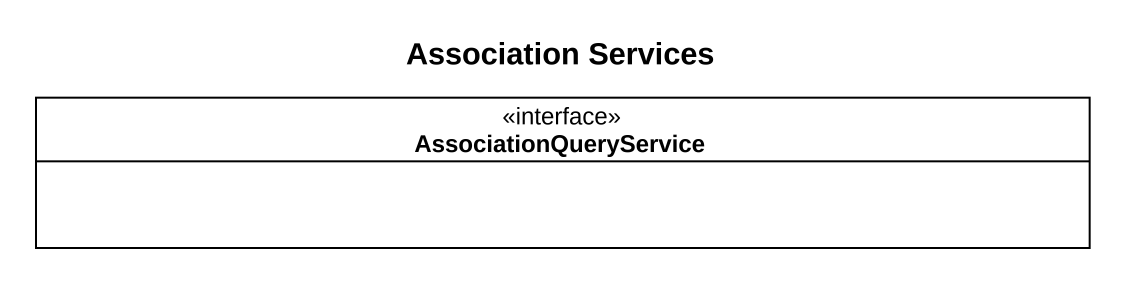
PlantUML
@startuml
title Association Services
hide circle
hide empty members
interface AssociationQueryService
@enduml
